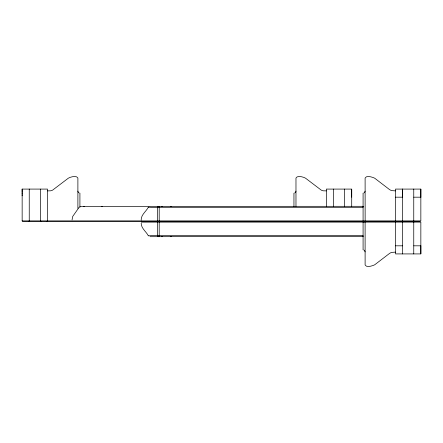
<?xml version="1.0" encoding="UTF-8"?>
<svg xmlns="http://www.w3.org/2000/svg" width="443" height="443" viewBox="0 0 443 443"><rect width="100%" height="100%" fill="white"/><g stroke="black" fill="none" stroke-linecap="round" stroke-linejoin="round"><path stroke-width="0.66" d="M22.15 195.8L22.15 195.092M22.15 194.377L22.15 192.998M22.15 192.351L22.15 189.083L47.501 189.083L47.501 220.891L46.892 221.5M170.588 236.689L170.588 236.374M293.947 206.549L293.947 193.137M333.474 189.083L333.474 206.405M351.709 197.185L351.709 196.498M351.709 195.8L351.714 189.083L326.364 189.083L326.364 206.405M363.083 236.313L363.083 235.682L159.203 235.693A2.027 1.024 0 0 1 157.553 235.261L148.571 235.82M363.083 206.687L363.083 206.305L79.917 206.372M402.609 189.089L402.609 197.185L395.499 197.185M420.85 245.898L420.85 253.828L420.844 222.109L366.073 222.115M420.844 197.102L420.844 189.15L420.85 220.891L365.143 220.891L365.11 178.058C366.322 175.101 372.436 177.084 374.651 178.175L389.618 189.637L391.363 190.568L395.499 190.889M363.083 236.484L150.016 236.695M159.203 206.305L159.203 236.695M295.974 191.11L295.631 192.234L294.722 192.982M365.11 191.11L364.517 192.539L363.858 192.982M79.225 207.158L72.691 216.489L72.048 219.878M148.505 207.174L148.366 207.158C146.229 211.422 141.073 214.694 141.184 219.878M28.701 221.434L29.244 220.891L29.244 189.083M402.615 220.891L402 221.5L402.615 222.109M148.366 235.842L148.366 235.842C146.229 231.578 141.073 228.306 141.184 223.122M365.558 222.115L364.024 222.12M363.936 222.12L158.273 222.12M420.85 189.083L395.499 189.083L395.499 220.891L396.108 221.5L395.499 222.109L395.499 253.917L420.85 253.917M47.501 190.889L50.674 190.811L52.551 190.174L68.349 178.175C70.487 176.812 76.905 175.295 77.89 178.058L77.89 208.426M326.364 190.889L323.191 190.811L321.319 190.174L305.52 178.175C303.377 176.812 296.965 175.295 295.974 178.058L295.974 206.421M413.756 197.185L420.85 197.185M141.04 220.88L22.15 220.891L22.156 189.083M420.241 221.5L22.759 221.5L22.15 220.891M395.499 245.815L402.609 245.815M413.756 245.815L420.85 245.815M395.499 252.111L391.363 252.432L389.618 253.363L374.651 264.825C372.436 265.916 366.322 267.899 365.11 264.942L365.11 222.109M157.702 222.115L141.295 222.131L141.788 221.5L141.184 220.891L365.098 220.891M101.824 206.338L102.2 206.444L101.453 206.305L102.566 206.632M148.555 207.18L157.553 207.739A2.027 1.024 0 0 1 159.203 207.307L363.083 207.318L363.083 206.549M83.4 206.305L84.375 206.554M79.142 192.982L78.234 192.234L77.89 191.11M363.858 250.018L364.517 250.461L365.11 251.89M41 221.5L40.391 220.891L40.391 189.122M413.756 189.083L413.756 220.891L414.366 221.5L413.756 222.109L413.756 253.917M402.615 189.083L402.609 220.891M402.609 222.109L402.615 253.917M363.083 193.137L363.083 249.863M351.714 189.582L351.714 206.405M344.626 189.083L344.626 206.671M170.588 206.311L170.588 206.626M79.917 193.137L79.917 207.318M159.203 206.305A2.027 1.728 90 0 0 157.553 207.739L157.553 220.885L158.046 221.5L157.553 222.115L157.553 235.261A2.027 1.728 -90 0 0 159.203 236.695M157.83 206.305A2.027 1.778 -90 0 1 158.81 206.637M161.396 206.626A2.027 1.706 -90 0 1 162.321 206.305M170.588 206.305A2.027 2.027 0 0 1 171.696 206.632M158.81 236.363A2.027 1.778 -90 0 1 157.83 236.695M162.321 236.695A2.027 1.706 90 0 1 161.396 236.374M171.696 236.368A2.027 2.027 0 0 1 170.588 236.695"/></g></svg>
